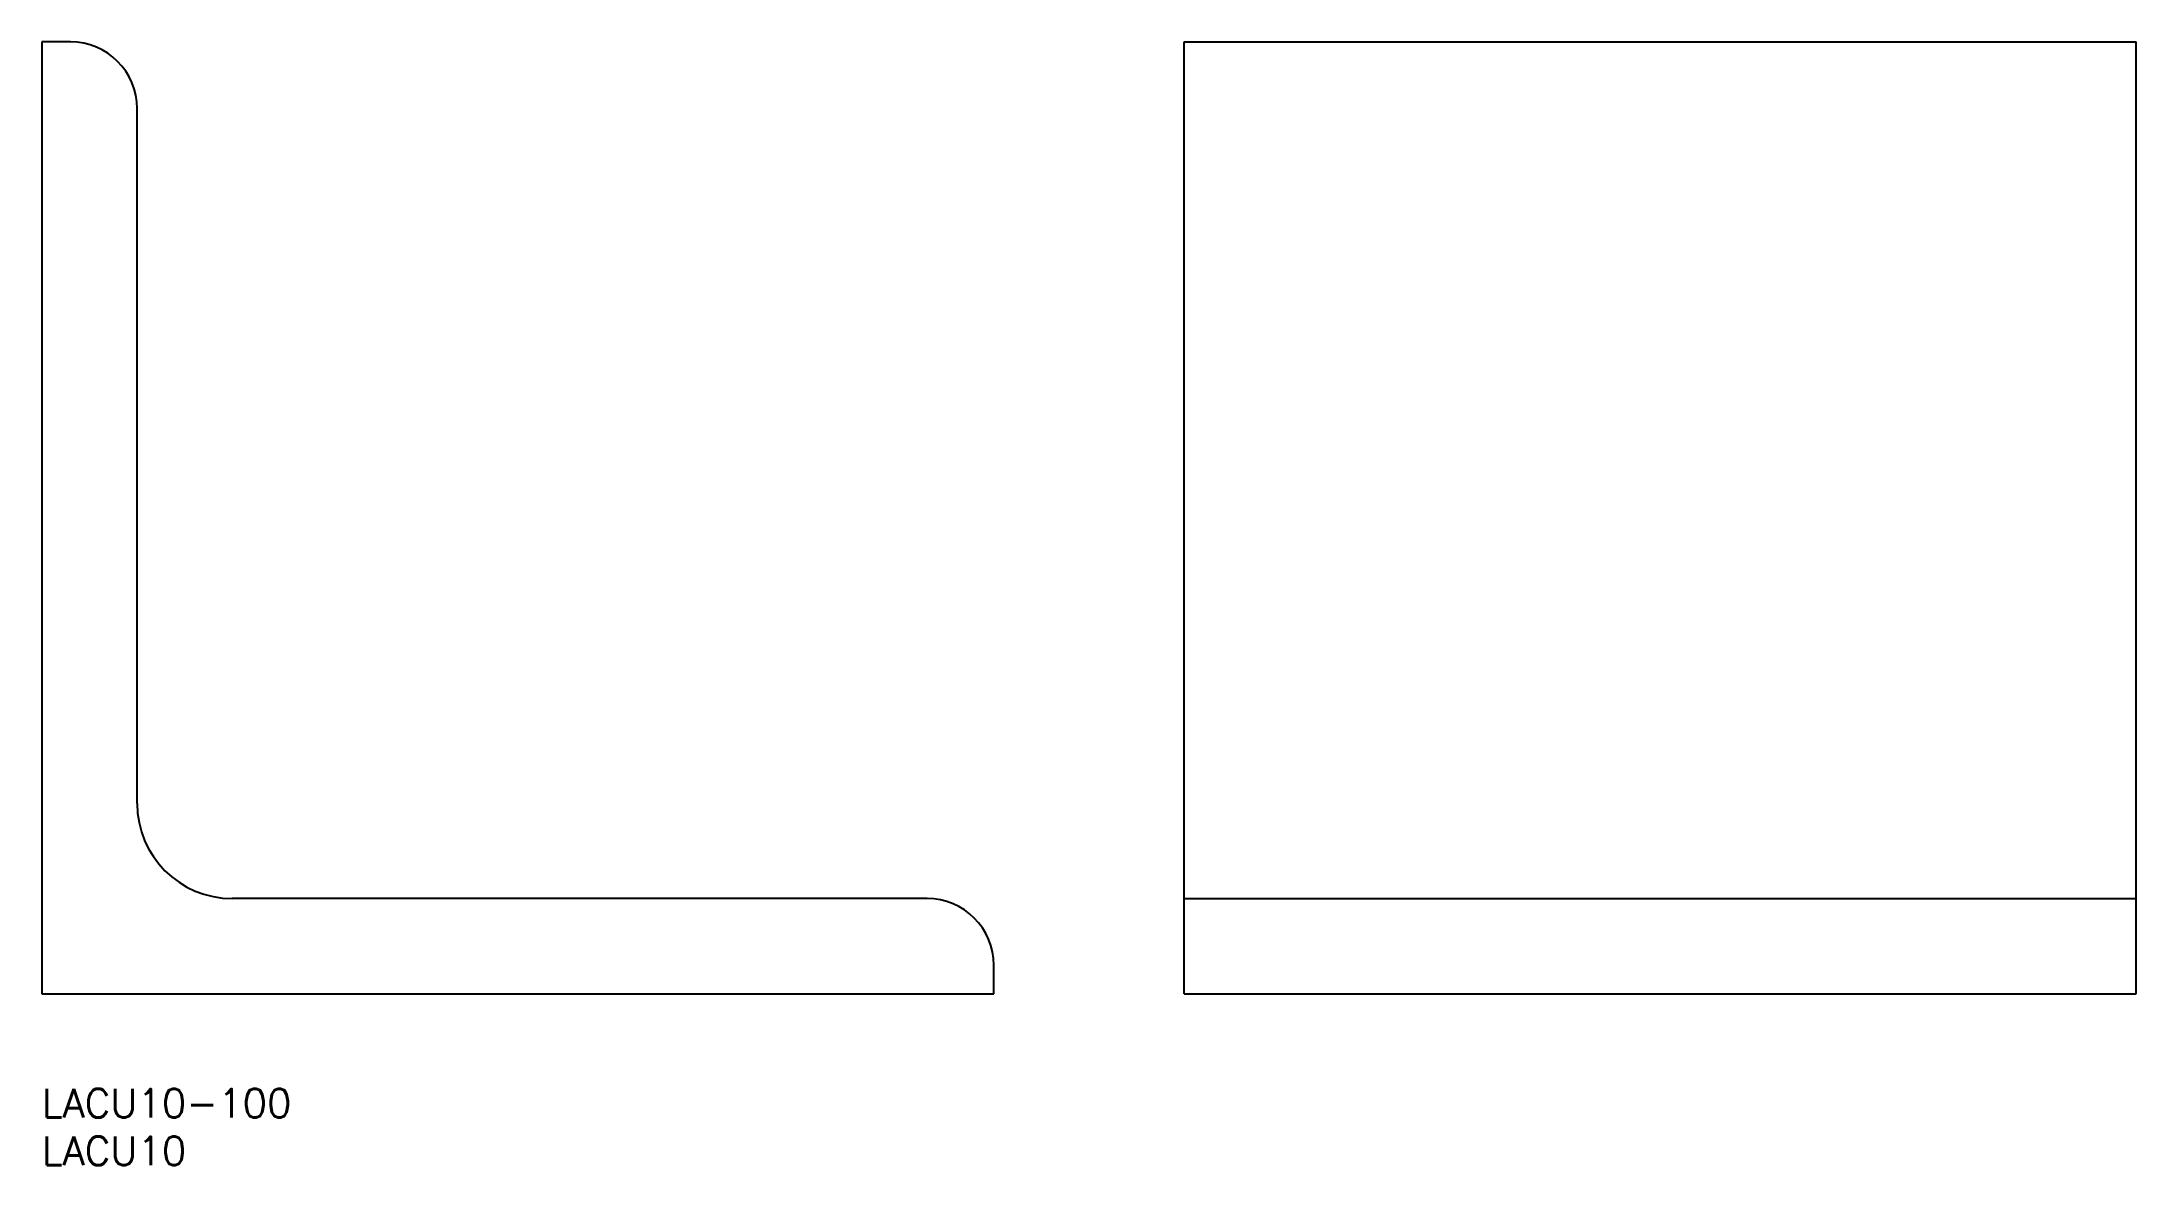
# Model space of a CAD drawing. Extents: x 0 to 220, y -8 to 110.
import ezdxf

# ---------------------------------------------------------------- set-up
doc = ezdxf.new("R2010")
doc.units = 0
doc.header["$LTSCALE"] = 0.5
doc.layers.add('MSM_CONTINUOUS', color=7, linetype='CONTINUOUS')
doc.layers.add('MSM_PART_NUMBER', color=7, linetype='CONTINUOUS')
doc.styles.get("Standard").update_dxf_attribs({"font": 'txt.shx', "height": 3, "bigfont": 'bigfont.shx'})

msp = doc.modelspace()

# ---------------------------------------------------------------- linework, layer by layer
at = {"layer": 'MSM_CONTINUOUS'}
for p, q in [((0, 110), (0, 10)), ((3, 110), (0, 110)), ((120, 10), (120, 110)), ((120, 110), (220, 110)), ((220, 10), (220, 110)), ((10, 30), (10, 103)), ((93, 20), (20, 20)), ((120, 20), (220, 20)), ((100, 10), (100, 13)), ((0, 10), (100, 10)), ((120, 10), (220, 10))]:
    msp.add_line(p, q, dxfattribs=at)
for centre, radius, start, end in [((3, 103), 7, 360, 90), ((20, 30), 10, 180, 270), ((93, 13), 7, 360, 90)]:
    msp.add_arc(centre, radius, start, end, dxfattribs=at)

# ---------------------------------------------------------------- texts
at = {"layer": 'MSM_PART_NUMBER'}
for s, p in [('LACU10-100', (0, -3)), ('LACU10', (0, -8))]:
    msp.add_text(s, height=3, dxfattribs=at).set_placement(p)

doc.saveas('drawing.dxf')
